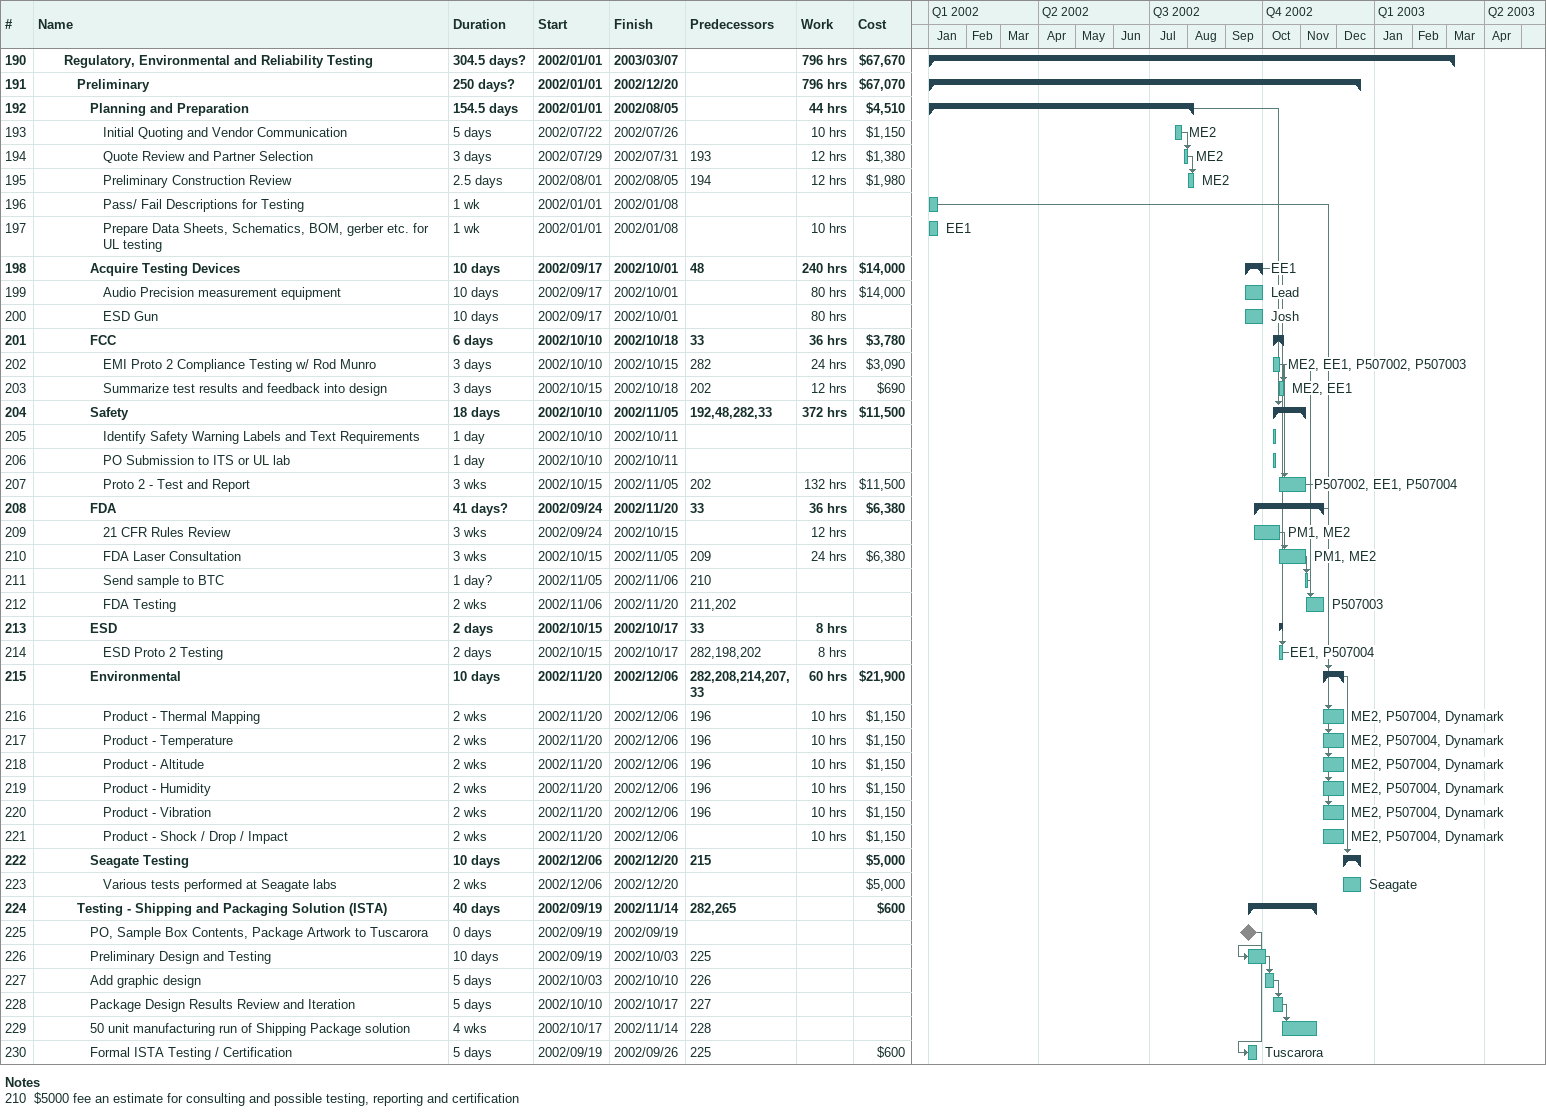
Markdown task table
| ID | Level | Task | Duration | Start | Finish | Predecessors | Resources | Work (h) | Cost ($) |
|---|---|---|---|---|---|---|---|---|---|
| 190 | 3 | **Regulatory, Environmental and Reliability Testing** | 304.5d? | 2002-01-01 | 2003-03-07 |  |  | 796 | 67670 |
| 191 | 4 | **Preliminary** | 250d? | 2002-01-01 | 2002-12-20 |  |  | 796 | 67070 |
| 192 | 5 | **Planning and Preparation** | 154.5d | 2002-01-01 | 2002-08-05 |  |  | 44 | 4510 |
| 193 | 6 | Initial Quoting and Vendor Communication | 5d | 2002-07-22 | 2002-07-26 |  | ME2 | 10 | 1150 |
| 194 | 6 | Quote Review and Partner Selection | 3d | 2002-07-29 | 2002-07-31 | 193 | ME2 | 12 | 1380 |
| 195 | 6 | Preliminary Construction Review | 2.5d | 2002-08-01 | 2002-08-05 | 194 | ME2 | 12 | 1980 |
| 196 | 6 | Pass/ Fail Descriptions for Testing | 1w | 2002-01-01 | 2002-01-08 |  |  |  |  |
| 197 | 6 | Prepare Data Sheets, Schematics, BOM, gerber etc. for UL testing | 1w | 2002-01-01 | 2002-01-08 |  | EE1 | 10 |  |
| 198 | 5 | **Acquire Testing Devices** | 10d | 2002-09-17 | 2002-10-01 | 48 | EE1 | 240 | 14000 |
| 199 | 6 | Audio Precision measurement equipment | 10d | 2002-09-17 | 2002-10-01 |  | Lead | 80 | 14000 |
| 200 | 6 | ESD Gun | 10d | 2002-09-17 | 2002-10-01 |  | Josh | 80 |  |
| 201 | 5 | **FCC** | 6d | 2002-10-10 | 2002-10-18 | 33 |  | 36 | 3780 |
| 202 | 6 | EMI Proto 2 Compliance Testing w/ Rod Munro | 3d | 2002-10-10 | 2002-10-15 | 282 | ME2, EE1, P507002, P507003 | 24 | 3090 |
| 203 | 6 | Summarize test results and feedback into design | 3d | 2002-10-15 | 2002-10-18 | 202 | ME2, EE1 | 12 | 690 |
| 204 | 5 | **Safety** | 18d | 2002-10-10 | 2002-11-05 | 192, 48, 282, 33 |  | 372 | 11500 |
| 205 | 6 | Identify Safety Warning Labels and Text Requirements | 1d | 2002-10-10 | 2002-10-11 |  |  |  |  |
| 206 | 6 | PO Submission to ITS or UL lab | 1d | 2002-10-10 | 2002-10-11 |  |  |  |  |
| 207 | 6 | Proto 2 - Test and Report | 3w | 2002-10-15 | 2002-11-05 | 202 | P507002, EE1, P507004 | 132 | 11500 |
| 208 | 5 | **FDA** | 41d? | 2002-09-24 | 2002-11-20 | 33 |  | 36 | 6380 |
| 209 | 6 | 21 CFR Rules Review | 3w | 2002-09-24 | 2002-10-15 |  | PM1, ME2 | 12 |  |
| 210 | 6 | FDA Laser Consultation | 3w | 2002-10-15 | 2002-11-05 | 209 | PM1, ME2 | 24 | 6380 |
| 211 | 6 | Send sample to BTC | 1d? | 2002-11-05 | 2002-11-06 | 210 |  |  |  |
| 212 | 6 | FDA Testing | 2w | 2002-11-06 | 2002-11-20 | 211, 202 | P507003 |  |  |
| 213 | 5 | **ESD** | 2d | 2002-10-15 | 2002-10-17 | 33 |  | 8 |  |
| 214 | 6 | ESD Proto 2 Testing | 2d | 2002-10-15 | 2002-10-17 | 282, 198, 202 | EE1, P507004 | 8 |  |
| 215 | 5 | **Environmental** | 10d | 2002-11-20 | 2002-12-06 | 282, 208, 214, 207, 33 |  | 60 | 21900 |
| 216 | 6 | Product - Thermal Mapping | 2w | 2002-11-20 | 2002-12-06 | 196 | ME2, P507004, Dynamark | 10 | 1150 |
| 217 | 6 | Product - Temperature | 2w | 2002-11-20 | 2002-12-06 | 196 | ME2, P507004, Dynamark | 10 | 1150 |
| 218 | 6 | Product - Altitude | 2w | 2002-11-20 | 2002-12-06 | 196 | ME2, P507004, Dynamark | 10 | 1150 |
| 219 | 6 | Product - Humidity | 2w | 2002-11-20 | 2002-12-06 | 196 | ME2, P507004, Dynamark | 10 | 1150 |
| 220 | 6 | Product - Vibration | 2w | 2002-11-20 | 2002-12-06 | 196 | ME2, P507004, Dynamark | 10 | 1150 |
| 221 | 6 | Product - Shock / Drop / Impact | 2w | 2002-11-20 | 2002-12-06 |  | ME2, P507004, Dynamark | 10 | 1150 |
| 222 | 5 | **Seagate Testing** | 10d | 2002-12-06 | 2002-12-20 | 215 |  |  | 5000 |
| 223 | 6 | Various tests performed at Seagate labs | 2w | 2002-12-06 | 2002-12-20 |  | Seagate |  | 5000 |
| 224 | 4 | **Testing - Shipping and Packaging Solution (ISTA)** | 40d | 2002-09-19 | 2002-11-14 | 282, 265 |  |  | 600 |
| 225 | 5 | PO, Sample Box Contents, Package Artwork to Tuscarora | 0d | 2002-09-19 | 2002-09-19 |  |  |  |  |
| 226 | 5 | Preliminary Design and Testing | 10d | 2002-09-19 | 2002-10-03 | 225 |  |  |  |
| 227 | 5 | Add graphic design | 5d | 2002-10-03 | 2002-10-10 | 226 |  |  |  |
| 228 | 5 | Package Design Results Review and Iteration | 5d | 2002-10-10 | 2002-10-17 | 227 |  |  |  |
| 229 | 5 | 50 unit manufacturing run of Shipping Package solution | 4w | 2002-10-17 | 2002-11-14 | 228 |  |  |  |
| 230 | 5 | Formal ISTA Testing / Certification | 5d | 2002-09-19 | 2002-09-26 | 225 | Tuscarora |  | 600 |

Notes
- 210: $5000 fee an estimate for consulting and possible testing, reporting and certification
